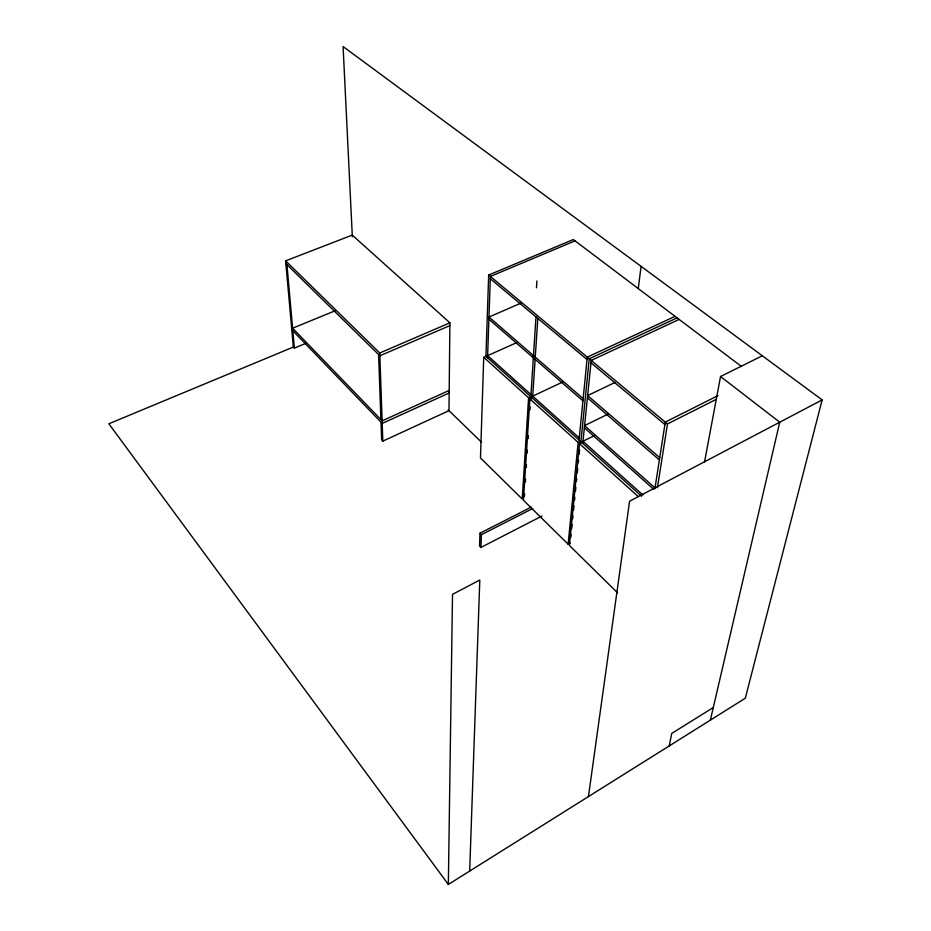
<?xml version="1.0" encoding="UTF-8"?>
<svg xmlns="http://www.w3.org/2000/svg" width="931" height="931" viewBox="0 0 931 931"><rect width="100%" height="100%" fill="white"/><g stroke="black" fill="none" stroke-linecap="round" stroke-linejoin="round"><path stroke-width="1.4" d="M306.462 343.085L294.382 348.113L293.358 347.042L285.619 260.843L352.255 235.112L449.894 322.813L448.986 410.652L382.816 441.143L381.629 439.898L381 422.174M352.337 236.649L343.085 46.55L822.143 399.899L745.312 698.215L448.346 884.45L452.513 594.35L479.791 580.013L469.678 871.079M483.724 357.306L480.477 457.959L522.221 499.028L528.587 397.746L483.724 357.306L485.935 356.305L488.682 275.017L573.31 239.546L741.495 366.488M531.275 507.092L479.977 533.23L479.546 545.95L480.955 547.428L541.993 516.018M486.343 356.678L485.959 355.782M480.955 547.428L481.397 534.708L479.977 533.23M487.553 357.76L490.381 276.426L575.055 240.873M536.477 287.772L536.908 280.918M532.136 397.851L529.879 398.91L523.42 500.215L568.119 544.181L570.261 543.041M524.421 496.514L524.607 493.628M525.352 482.049L525.538 479.162M526.283 467.583L526.469 464.685M527.214 453.118L527.4 450.22M528.145 438.652L528.331 435.755M530.007 409.71L530.193 406.812M530.658 399.585L530.845 396.687L528.587 397.746M530.984 394.569L535.977 316.889M537.804 318.414L532.707 396.129L562.72 382.024M568.119 544.181L578.151 442.423L529.879 398.91M579.059 440.037L587.263 357.143L675.068 316.354M581.84 442.539L579.536 443.68L569.4 545.45L617.567 592.826M570.843 537.303L571.122 534.441M571.704 528.715L572.134 524.409M572.705 518.683L572.984 515.809M573.566 510.083L573.996 505.777M574.567 500.052L574.858 497.177M575.428 491.452L575.858 487.146M576.429 481.42L576.72 478.546M577.29 472.82L577.72 468.514M578.291 462.788L578.582 459.926M579.152 454.188L579.582 449.894M580.164 444.157L580.444 441.294L578.151 442.423M580.909 441.713L589.242 358.796L677.093 317.878M582.771 443.377L591.22 360.437L679.13 319.414M638.259 288.575L641.075 266.347M588.439 796.587L629.577 501.204L822.143 399.899M654.877 488.81L665.269 422.127L717.964 395.617M657.414 487.821L667.469 423.966L716.346 399.318M704.534 461.974L720.547 376.52L762.326 355.782M669.214 745.94L671.751 733.419L713.286 707.548M710.353 720.14L779.736 422.209L720.547 376.52M481.397 534.708L532.718 508.512M594.583 435.51L582.992 441.247L642.925 495.036M607.99 414.144L584.575 425.607L655.017 487.937M615.03 382.443L587.636 395.57L659.73 457.645M449.173 392.975L382.199 423.419L291.799 329.644M449.196 390.415L382.117 420.859L291.578 327.13M516.752 342.62L487.623 355.654L579.268 437.907M520.964 303.134L488.961 317.029L583.167 398.608M285.619 260.843L379.767 352.989L449.894 322.813M449.859 325.606L379.86 355.793L285.864 263.578M293.533 346.972L108.857 423.78L448.346 884.45M335.218 310.745L292.602 328.201L286.934 264.625M488.682 275.017L667.469 423.966M490.3 278.741L587.03 359.517M590.976 362.811L664.897 424.536M587.403 397.828L659.381 459.926M488.891 319.228L582.934 400.854M584.354 427.783L653.585 489.171M485.935 356.305L641.54 496.223M579.536 443.68L637.875 496.281M448.137 409.815L481.536 442.237M292.823 330.714L294.382 348.113M378.603 354.56L380.907 419.602M379.767 352.989L382.816 441.143"/></g></svg>
